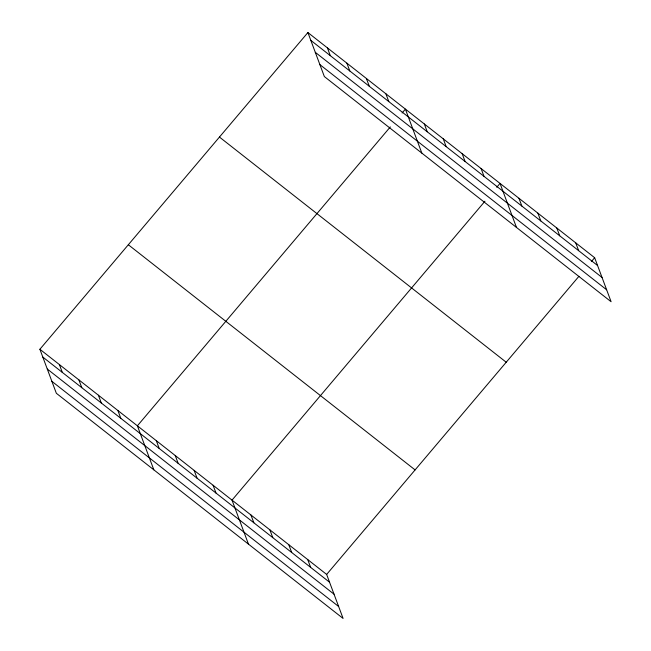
<?xml version="1.0" encoding="UTF-8"?>
<svg xmlns="http://www.w3.org/2000/svg" width="651" height="651" viewBox="0 0 651 651"><rect width="100%" height="100%" fill="white"/><g stroke="black" fill="none" stroke-linecap="round" stroke-linejoin="round"><path stroke-width="0.98" d="M39.89 349.261L326.647 574.434L343.101 618.45L56.344 393.277L39.89 349.261L307.899 32.55L594.656 257.723L611.11 301.738L324.353 76.566L307.899 32.55M390.323 126.912L137.385 425.819L153.839 469.835M402.115 112.981L405.394 109.108L421.848 153.123M484.954 201.224L232.016 500.131L248.47 544.146M496.746 187.285L500.025 183.411L516.479 227.435M326.647 574.434L578.934 276.301M591.377 261.596L594.656 257.723M310.812 40.354L597.577 265.527M315.279 52.308L602.045 277.472M319.885 64.62L606.642 289.785M219.452 137.068L506.209 362.233M128.328 244.743L415.094 469.916M42.803 357.065L329.569 582.238M47.271 369.019L334.036 594.192M51.877 381.331L338.634 606.504M575.728 242.864L578.649 250.668M556.8 227.996L559.722 235.8M537.881 213.137L540.794 220.941M518.953 198.278L521.866 206.082M481.097 168.552L484.018 176.356M462.169 153.693L465.091 161.497M443.25 138.834L446.163 146.638M424.322 123.967L427.235 131.779M385.897 93.793L388.81 101.605M366.391 78.486L369.312 86.29M346.893 63.171L349.815 70.975M327.396 47.865L330.309 55.669M307.72 559.575L310.641 567.379M288.792 544.708L291.713 552.52M269.872 529.849L272.785 537.653M250.944 514.99L253.857 522.794M213.089 485.264L216.01 493.067M194.161 470.404L197.082 478.208M175.241 455.545L178.154 463.349M156.313 440.678L159.226 448.49M117.888 410.512L120.801 418.316M98.382 395.198L101.304 403.002M78.885 379.883L81.806 387.687M59.387 364.576L62.309 372.38"/></g></svg>
